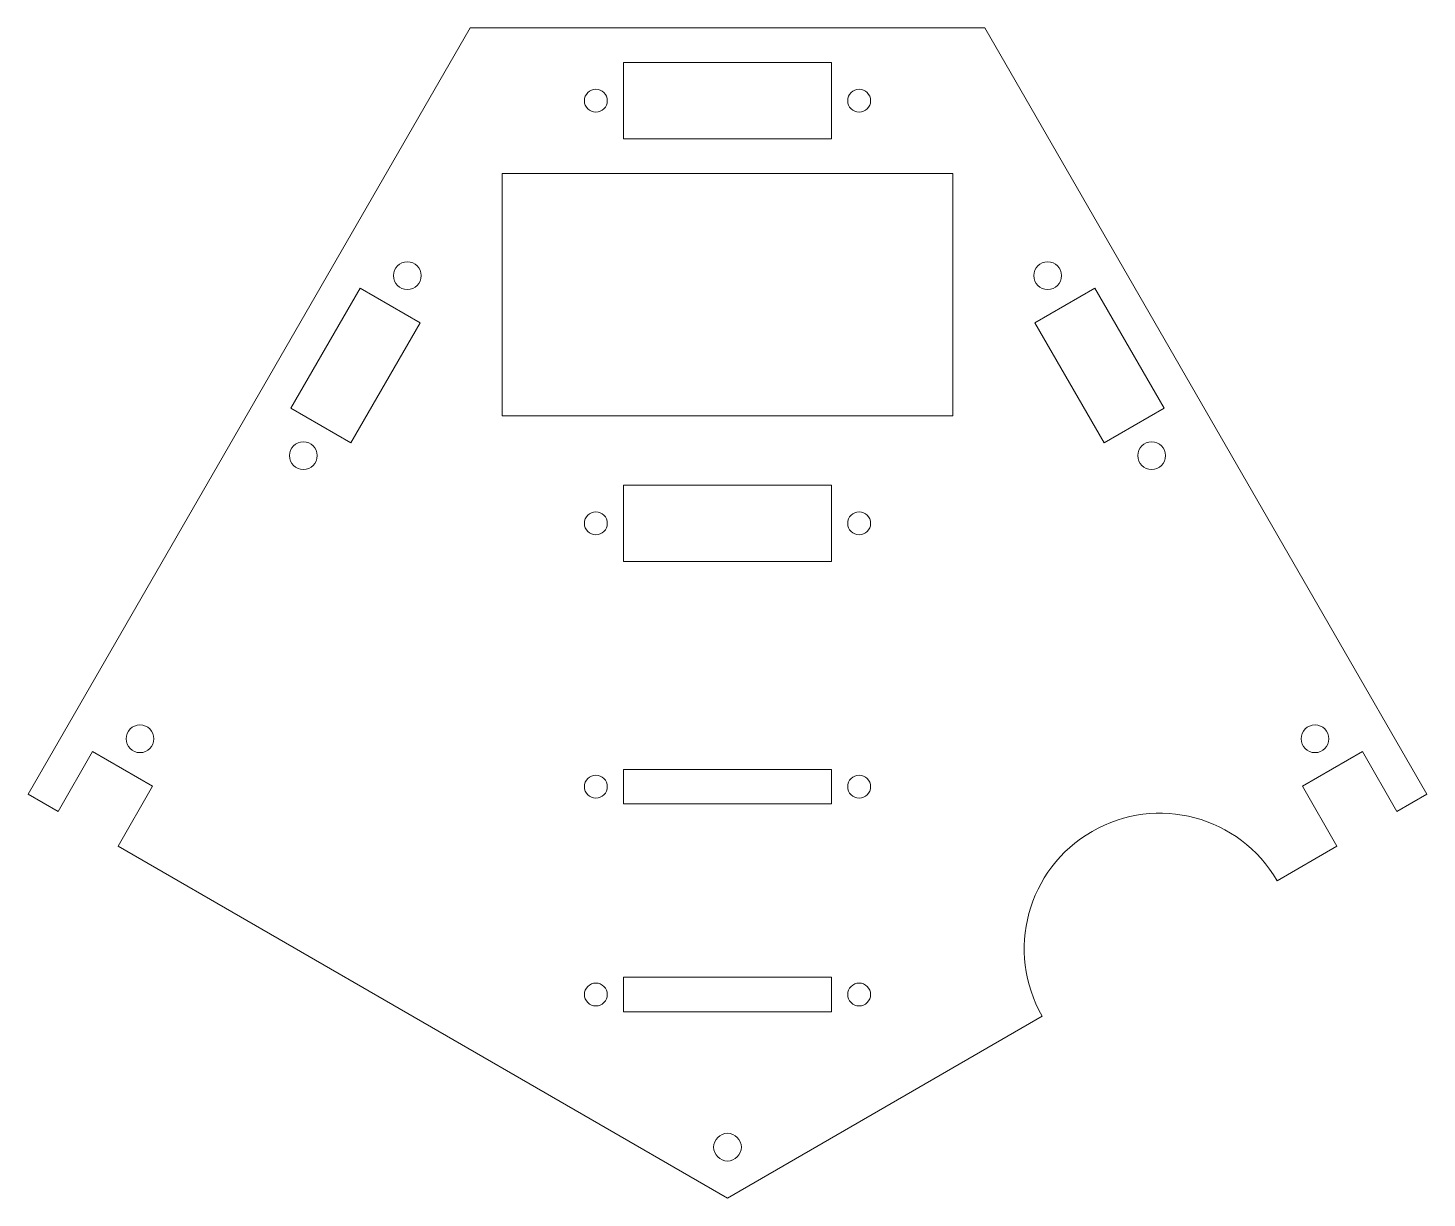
# Model space of a CAD drawing. Header units: millimetres. Extents: x -101 to 101, y 0 to 169.
import ezdxf

# ---------------------------------------------------------------- set-up
doc = ezdxf.new("R2010")
doc.units = ezdxf.units.MM

msp = doc.modelspace()

# ---------------------------------------------------------------- linework, layer by layer
at = {"color": 7, "linetype": 'Continuous', "lineweight": 15}
for p, q in [((-37.12, 168.87), (-100.96, 58.29)), ((-37.12, 168.87), (37.12, 168.87)), ((37.12, 168.87), (100.96, 58.29)), ((-15, 163.87), (15, 163.87)), ((-15, 163.87), (-15, 152.87)), ((15, 152.87), (15, 163.87)), ((15, 152.87), (-15, 152.87)), ((-32.5, 112.87), (-32.5, 147.87)), ((-32.5, 147.87), (32.5, 147.87)), ((32.5, 147.87), (32.5, 112.87)), ((-53.04, 131.3), (-63.04, 113.98)), ((-53.04, 131.3), (-44.38, 126.3)), ((53.04, 131.3), (44.38, 126.3)), ((53.04, 131.3), (63.04, 113.98)), ((-44.38, 126.3), (-54.38, 108.98)), ((44.38, 126.3), (54.38, 108.98)), ((-63.04, 113.98), (-54.38, 108.98)), ((63.04, 113.98), (54.38, 108.98)), ((-32.5, 112.87), (32.5, 112.87)), ((-15, 102.87), (15, 102.87)), ((-15, 91.87), (-15, 102.87)), ((15, 102.87), (15, 91.87)), ((15, 91.87), (-15, 91.87)), ((-96.63, 55.79), (-91.63, 64.45)), ((-91.63, 64.45), (-82.97, 59.45)), ((91.63, 64.45), (82.97, 59.45)), ((96.63, 55.79), (91.63, 64.45)), ((-15, 61.87), (15, 61.87)), ((-15, 56.87), (-15, 61.87)), ((15, 61.87), (15, 56.87)), ((-87.97, 50.79), (-82.97, 59.45)), ((87.97, 50.79), (82.97, 59.45)), ((-96.63, 55.79), (-100.96, 58.29)), ((15, 56.87), (-15, 56.87)), ((100.96, 58.29), (96.63, 55.79)), ((-87.97, 50.79), (0, 0)), ((87.97, 50.79), (79.32, 45.8)), ((-15, 31.87), (15, 31.87)), ((-15, 26.87), (-15, 31.87)), ((15, 31.87), (15, 26.87)), ((15, 26.87), (-15, 26.87)), ((45.43, 26.23), (0, 0))]:
    msp.add_line(p, q, dxfattribs=at)
for centre, radius in [((-19, 158.37), 1.65), ((19, 158.37), 1.65), ((-46.21, 133.13), 2), ((46.21, 133.13), 2), ((-61.21, 107.15), 2), ((61.21, 107.15), 2), ((-19, 97.37), 1.65), ((19, 97.37), 1.65), ((-84.8, 66.28), 2), ((84.8, 66.28), 2), ((-19, 59.37), 1.65), ((19, 59.37), 1.65), ((-19, 29.37), 1.65), ((19, 29.37), 1.65), ((0, 7.34), 2)]:
    msp.add_circle(centre, radius, dxfattribs=at)
msp.add_arc((62.4, 35.97), 19.57, 30.1324, 209.8676, dxfattribs=at)

doc.saveas('drawing.dxf')
